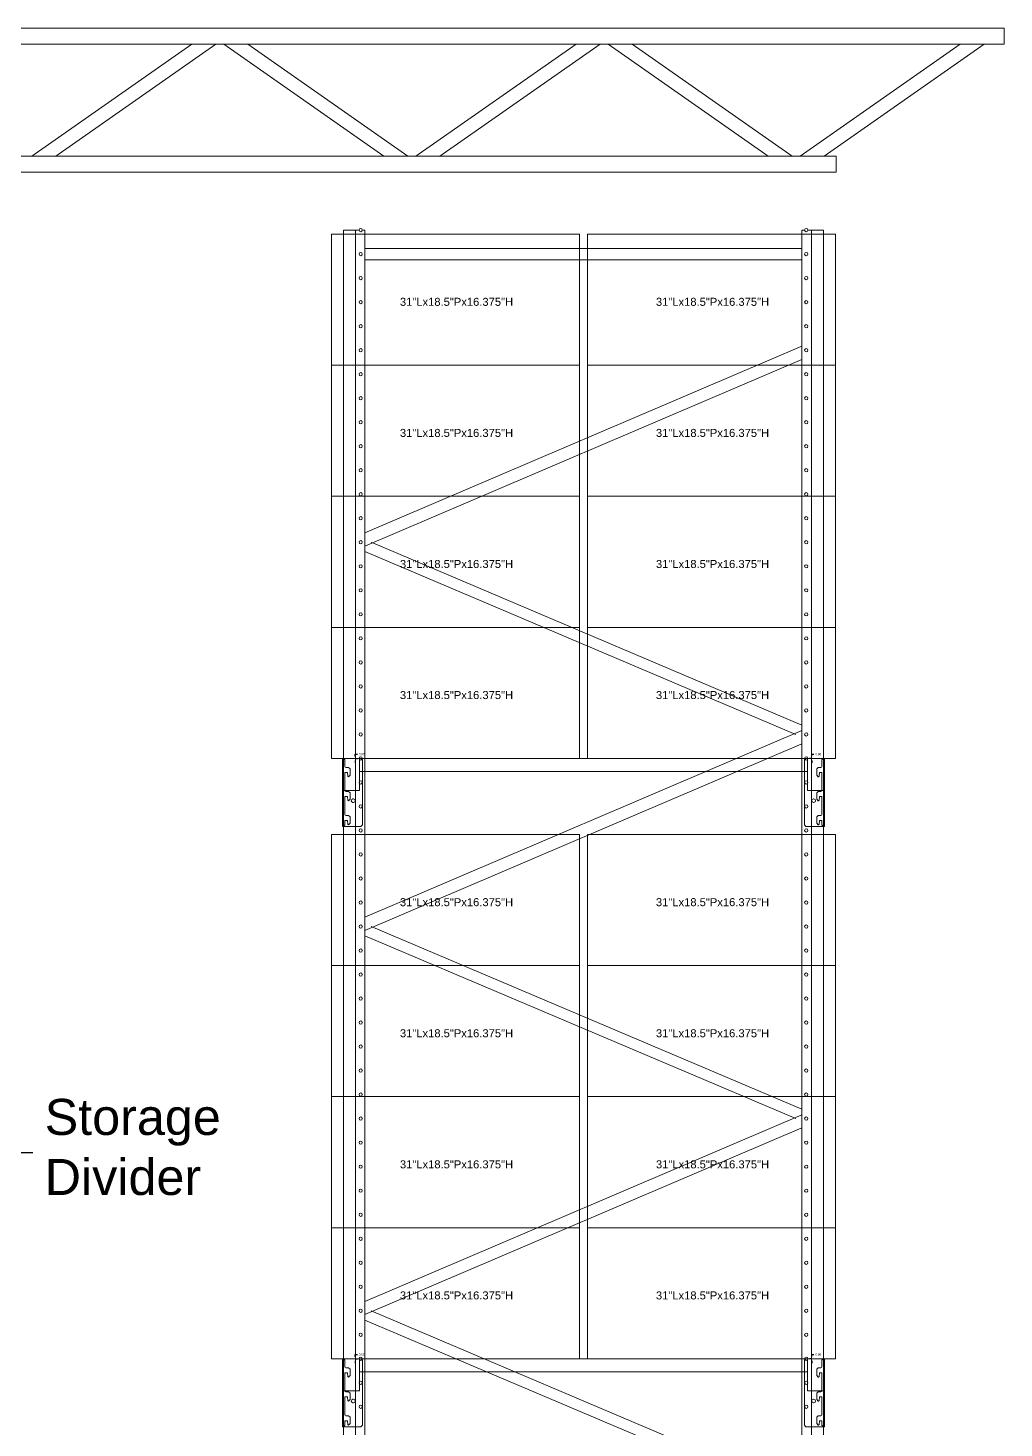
# Model space of a CAD drawing. Header units: inches. Extents: x 2743 to 10591, y -1604 to 5792.
# Drawn here: x 10453.3 to 10575.3, y 3795 to 3969.9 of the extents above; entities that cross this region are included whole.
import ezdxf

# ---------------------------------------------------------------- set-up
doc = ezdxf.new("R2010")
doc.units = ezdxf.units.IN
doc.header["$LTSCALE"] = 0.1875
doc.header["$MEASUREMENT"] = 0
doc.header["$PDMODE"] = 3
doc.header["$PDSIZE"] = 1.5
doc.linetypes.add('HIDDEN2', pattern=[0.1875, 0.125, -0.0625])
for name, color, linetype, lineweight in [('21 Note', 7, 'Continuous', 5), ('30 Batiment', 253, 'Continuous', 13), ('32 Echelle', 160, 'Continuous', 15), ('33 Poutre', 30, 'Continuous', 15), ('34 Plywood', 45, 'Continuous', 13), ('35 Steel_Deck', 252, 'Continuous', 13)]:
    doc.layers.add(name, color=color, linetype=linetype, lineweight=lineweight)
doc.styles.add('NOTE', font='', dxfattribs={"height": 4.5})
doc.styles.get("Standard").update_dxf_attribs({"font": ''})
doc.styles.get('NOTE').set_extended_font_data('SansSerif')
doc.styles.get('Standard').set_extended_font_data('Arial')
doc.dimstyles.new('DÉTAILS', dxfattribs={"dimscale": 1.5, "dimtxt": 0.18, "dimasz": 0.18, "dimexe": 0.18, "dimexo": 0.0625, "dimgap": 0.09, "dimtad": 0, "dimtih": 1, "dimtoh": 1, "dimzin": 0, "dimdsep": 46, "dimtxsty": 'Standard', "dimcen": 0.09, "dimadec": 0, "dimazin": 0, "dimtfac": 1, "dimtofl": 0, "dimtmove": 0, "dimatfit": 3, "dimfxl": 0.18, "dimtolj": 1, "dimtzin": 0, "dimarcsym": 0})

# ---------------------------------------------------------------- blocks, each defined once
blk = doc.blocks.new('*D102')
at = {"layer": '33 Poutre', "color": 0, "lineweight": -2, "transparency": 16777216}
for p, q in [((10551.18, 3878.64), (10550.98, 3878.64)), ((10551.18, 3878.64), (10550.98, 3878.64)), ((10551.25, 3878.91), (10551.25, 3879.18)), ((10551.25, 3879.18), (10551.52, 3879.18)), ((10551.25, 3878.37), (10551.25, 3878.1))]:
    blk.add_line(p, q, dxfattribs=at)
at = {"layer": '33 Poutre', "color": 0, "transparency": 16777216}
for points in [[(10551.2, 3878.91), (10551.29, 3878.91), (10551.25, 3878.64)], [(10551.2, 3878.37), (10551.29, 3878.37), (10551.25, 3878.64)]]:
    blk.add_solid(points, dxfattribs=at)
at = {"layer": 'Defpoints', "color": 0, "transparency": 16777216}
for p in [(10551.25, 3878.64), (10551.27, 3878.64), (10551.27, 3878.64)]:
    blk.add_point(p, dxfattribs=at)
at = {"layer": '33 Poutre', "color": 0, "transparency": 16777216, "insert": (10552.06, 3879.18), "char_height": 0.27, "attachment_point": 5}
blk.add_mtext('\\A1;0.00', dxfattribs=at)
blk = doc.blocks.new('*D103')
at = {"layer": '33 Poutre', "color": 0, "lineweight": -2, "transparency": 16777216}
for p, q in [((10494.18, 3878.91), (10494.18, 3879.18)), ((10494.18, 3879.18), (10494.45, 3879.18)), ((10494.18, 3878.37), (10494.18, 3878.1)), ((10494.25, 3878.64), (10494.45, 3878.64)), ((10494.25, 3878.64), (10494.45, 3878.64))]:
    blk.add_line(p, q, dxfattribs=at)
at = {"layer": '33 Poutre', "color": 0, "transparency": 16777216}
for points in [[(10494.13, 3878.91), (10494.22, 3878.91), (10494.18, 3878.64)], [(10494.13, 3878.37), (10494.22, 3878.37), (10494.18, 3878.64)]]:
    blk.add_solid(points, dxfattribs=at)
at = {"layer": 'Defpoints', "color": 0, "transparency": 16777216}
for p in [(10494.15, 3878.64), (10494.15, 3878.64), (10494.18, 3878.64)]:
    blk.add_point(p, dxfattribs=at)
at = {"layer": '33 Poutre', "color": 0, "transparency": 16777216, "insert": (10494.99, 3879.18), "char_height": 0.27, "attachment_point": 5}
blk.add_mtext('\\A1;0.00', dxfattribs=at)
blk = doc.blocks.new('*D104')
at = {"layer": '33 Poutre', "color": 0, "lineweight": -2, "transparency": 16777216}
for p, q in [((10551.25, 3803.91), (10551.25, 3804.18)), ((10551.25, 3804.18), (10551.52, 3804.18)), ((10551.18, 3803.64), (10550.98, 3803.64)), ((10551.18, 3803.64), (10550.98, 3803.64)), ((10551.25, 3803.37), (10551.25, 3803.1))]:
    blk.add_line(p, q, dxfattribs=at)
at = {"layer": '33 Poutre', "color": 0, "transparency": 16777216}
for points in [[(10551.2, 3803.91), (10551.29, 3803.91), (10551.25, 3803.64)], [(10551.2, 3803.37), (10551.29, 3803.37), (10551.25, 3803.64)]]:
    blk.add_solid(points, dxfattribs=at)
at = {"layer": 'Defpoints', "color": 0, "transparency": 16777216}
for p in [(10551.25, 3803.64), (10551.27, 3803.64), (10551.27, 3803.64)]:
    blk.add_point(p, dxfattribs=at)
at = {"layer": '33 Poutre', "color": 0, "transparency": 16777216, "insert": (10552.06, 3804.18), "char_height": 0.27, "attachment_point": 5}
blk.add_mtext('\\A1;0.00', dxfattribs=at)
blk = doc.blocks.new('*D105')
at = {"layer": '33 Poutre', "color": 0, "lineweight": -2, "transparency": 16777216}
for p, q in [((10494.18, 3803.91), (10494.18, 3804.18)), ((10494.18, 3804.18), (10494.45, 3804.18)), ((10494.18, 3803.37), (10494.18, 3803.1)), ((10494.25, 3803.64), (10494.45, 3803.64)), ((10494.25, 3803.64), (10494.45, 3803.64))]:
    blk.add_line(p, q, dxfattribs=at)
at = {"layer": '33 Poutre', "color": 0, "transparency": 16777216}
for points in [[(10494.13, 3803.91), (10494.22, 3803.91), (10494.18, 3803.64)], [(10494.13, 3803.37), (10494.22, 3803.37), (10494.18, 3803.64)]]:
    blk.add_solid(points, dxfattribs=at)
at = {"layer": 'Defpoints', "color": 0, "transparency": 16777216}
for p in [(10494.15, 3803.64), (10494.15, 3803.64), (10494.18, 3803.64)]:
    blk.add_point(p, dxfattribs=at)
at = {"layer": '33 Poutre', "color": 0, "transparency": 16777216, "insert": (10494.99, 3804.18), "char_height": 0.27, "attachment_point": 5}
blk.add_mtext('\\A1;0.00', dxfattribs=at)

msp = doc.modelspace()

# ---------------------------------------------------------------- linework, layer by layer
at = {"layer": '21 Note', "lineweight": -2}
msp.add_line((10450.87019, 3829.41663), (10453.87019, 3829.41663), dxfattribs=at)
at = {"layer": '30 Batiment'}
for p, q in [((10235.28251, 3969.89254), (10575.28251, 3969.89254)), ((10575.28251, 3967.89254), (10575.28251, 3969.89254)), ((10235.28251, 3967.89254), (10575.28251, 3967.89254)), ((10473.78251, 3967.89254), (10453.78251, 3953.89254)), ((10476.78251, 3967.89254), (10456.78251, 3953.89254)), ((10477.78251, 3967.89254), (10497.78251, 3953.89254)), ((10480.78251, 3967.89254), (10500.78251, 3953.89254)), ((10521.78251, 3967.89254), (10501.78251, 3953.89254)), ((10524.78251, 3967.89254), (10504.78251, 3953.89254)), ((10525.78251, 3967.89254), (10545.78251, 3953.89254)), ((10528.78251, 3967.89254), (10548.78251, 3953.89254)), ((10569.78251, 3967.89254), (10549.78251, 3953.89254)), ((10572.78251, 3967.89254), (10552.78251, 3953.89254)), ((10256.28251, 3953.89254), (10554.28251, 3953.89254)), ((10554.28251, 3953.89254), (10554.28251, 3951.89254)), ((10256.28251, 3951.89254), (10554.28251, 3951.89254))]:
    msp.add_line(p, q, dxfattribs=at)
at = {"layer": '32 Echelle'}
for p, q in [((10492.71234, 3704.64254), (10492.71234, 3944.64254)), ((10494.66234, 3944.64254), (10492.71234, 3944.64254)), ((10494.21234, 3704.64254), (10494.21234, 3944.64254)), ((10495.40234, 3944.64254), (10495.07234, 3944.64254)), ((10495.40234, 3704.64254), (10495.40234, 3944.64254)), ((10550.02234, 3944.64254), (10550.35234, 3944.64254)), ((10550.02234, 3704.64254), (10550.02234, 3944.64254)), ((10550.76234, 3944.64254), (10552.71234, 3944.64254)), ((10551.21234, 3704.64254), (10551.21234, 3944.64254)), ((10552.71234, 3704.64254), (10552.71234, 3944.64254)), ((10550.02234, 3942.33754), (10495.40234, 3942.33754)), ((10495.40234, 3940.94754), (10550.02234, 3940.94754)), ((10550.02234, 3930.12581), (10495.40234, 3906.80716)), ((10495.40234, 3905.15928), (10550.02234, 3928.47793)), ((10550.02234, 3882.80716), (10496.16127, 3905.64254)), ((10495.40234, 3904.47793), (10549.26341, 3881.64254)), ((10550.02234, 3882.12581), (10495.40234, 3858.80716)), ((10495.40234, 3857.15928), (10550.02234, 3880.47793)), ((10550.02234, 3834.80716), (10496.16127, 3857.64254)), ((10495.40234, 3856.47793), (10549.26341, 3833.64254)), ((10550.02234, 3834.12581), (10495.40234, 3810.80716)), ((10495.40234, 3809.15928), (10550.02234, 3832.47793)), ((10550.02234, 3786.80716), (10496.16127, 3809.64254)), ((10495.40234, 3808.47793), (10549.26341, 3785.64254))]:
    msp.add_line(p, q, dxfattribs=at)
for centre in [(10494.86734, 3944.64254), (10550.55734, 3944.64254), (10494.86734, 3941.64254), (10550.55734, 3941.64254), (10494.86734, 3938.64254), (10550.55734, 3938.64254), (10494.86734, 3935.64254), (10550.55734, 3935.64254), (10494.86734, 3932.64254), (10550.55734, 3932.64254), (10494.86734, 3929.64254), (10550.55734, 3929.64254), (10494.86734, 3926.64254), (10550.55734, 3926.64254), (10494.86734, 3923.64254), (10550.55734, 3923.64254), (10494.86734, 3920.64254), (10550.55734, 3920.64254), (10494.86734, 3917.64254), (10550.55734, 3917.64254), (10494.86734, 3914.64254), (10550.55734, 3914.64254), (10494.86734, 3911.64254), (10550.55734, 3911.64254), (10494.86734, 3908.64254), (10550.55734, 3908.64254), (10494.86734, 3905.64254), (10550.55734, 3905.64254), (10494.86734, 3902.64254), (10550.55734, 3902.64254), (10494.86734, 3899.64254), (10550.55734, 3899.64254), (10494.86734, 3896.64254), (10550.55734, 3896.64254), (10494.86734, 3893.64254), (10550.55734, 3893.64254), (10494.86734, 3890.64254), (10550.55734, 3890.64254), (10494.86734, 3887.64254), (10550.55734, 3887.64254), (10494.86734, 3884.64254), (10550.55734, 3884.64254), (10494.86734, 3881.64254), (10550.55734, 3881.64254), (10494.86734, 3878.64254), (10550.55734, 3878.64254), (10494.86734, 3875.64254), (10550.55734, 3875.64254), (10494.86734, 3872.64254), (10550.55734, 3872.64254), (10494.86734, 3869.64254), (10550.55734, 3869.64254), (10494.86734, 3866.64254), (10550.55734, 3866.64254), (10494.86734, 3863.64254), (10550.55734, 3863.64254), (10494.86734, 3860.64254), (10550.55734, 3860.64254), (10494.86734, 3857.64254), (10550.55734, 3857.64254), (10494.86734, 3854.64254), (10550.55734, 3854.64254), (10494.86734, 3851.64254), (10550.55734, 3851.64254), (10494.86734, 3848.64254), (10550.55734, 3848.64254), (10494.86734, 3845.64254), (10550.55734, 3845.64254), (10494.86734, 3842.64254), (10550.55734, 3842.64254), (10494.86734, 3839.64254), (10550.55734, 3839.64254), (10494.86734, 3836.64254), (10550.55734, 3836.64254), (10494.86734, 3833.64254), (10550.55734, 3833.64254), (10494.86734, 3830.64254), (10550.55734, 3830.64254), (10494.86734, 3827.64254), (10550.55734, 3827.64254), (10494.86734, 3824.64254), (10550.55734, 3824.64254), (10494.86734, 3821.64254), (10550.55734, 3821.64254), (10494.86734, 3818.64254), (10550.55734, 3818.64254), (10494.86734, 3815.64254), (10550.55734, 3815.64254), (10494.86734, 3812.64254), (10550.55734, 3812.64254), (10494.86734, 3809.64254), (10550.55734, 3809.64254), (10494.86734, 3806.64254), (10550.55734, 3806.64254), (10494.86734, 3803.64254), (10550.55734, 3803.64254), (10494.86734, 3800.64254), (10550.55734, 3800.64254), (10494.86734, 3797.64254), (10550.55734, 3797.64254)]:
    msp.add_circle(centre, 0.205, dxfattribs=at)
for centre in [(10494.86734, 3944.64254), (10550.55734, 3944.64254)]:
    msp.add_arc(centre, 0.205, 180, 0, dxfattribs=at)
at = {"layer": '33 Poutre'}
for p, q in [((10492.59334, 3878.64254), (10494.90584, 3878.64254)), ((10492.59334, 3870.14254), (10492.59334, 3878.64254)), ((10494.71234, 3878.64254), (10492.71234, 3878.64254)), ((10492.71234, 3878.64254), (10492.71234, 3874.64254)), ((10492.90584, 3878.45504), (10492.71834, 3878.64254)), ((10492.90584, 3877.64254), (10492.90584, 3878.45504)), ((10493.03084, 3877.51754), (10493.35584, 3877.51754)), ((10493.54334, 3877.33004), (10493.35584, 3877.51754)), ((10494.71234, 3874.64254), (10494.71234, 3878.64254)), ((10495.09334, 3878.45504), (10494.90584, 3878.64254)), ((10495.09334, 3870.33004), (10495.09334, 3878.45504)), ((10550.33134, 3878.45504), (10550.51884, 3878.64254)), ((10550.33134, 3870.33004), (10550.33134, 3878.45504)), ((10552.83134, 3878.64254), (10550.51884, 3878.64254)), ((10550.71234, 3878.64254), (10552.71234, 3878.64254)), ((10550.71234, 3874.64254), (10550.71234, 3878.64254)), ((10551.88134, 3877.33004), (10552.06884, 3877.51754)), ((10552.39384, 3877.51754), (10552.06884, 3877.51754)), ((10552.51884, 3878.45504), (10552.70634, 3878.64254)), ((10552.51884, 3877.64254), (10552.51884, 3878.45504)), ((10552.71234, 3878.64254), (10552.71234, 3874.64254)), ((10552.83134, 3870.14254), (10552.83134, 3878.64254)), ((10492.90584, 3874.64254), (10492.90584, 3876.86129)), ((10492.93709, 3876.89254), (10493.17459, 3876.89254)), ((10493.20567, 3876.86456), (10493.25013, 3876.4415)), ((10493.34337, 3876.35754), (10493.35584, 3876.35754)), ((10493.54334, 3876.54504), (10493.35584, 3876.35754)), ((10493.54334, 3876.54504), (10493.54334, 3877.33004)), ((10551.88134, 3876.54504), (10551.88134, 3877.33004)), ((10551.88134, 3876.54504), (10552.06884, 3876.35754)), ((10552.08131, 3876.35754), (10552.06884, 3876.35754)), ((10552.21901, 3876.86456), (10552.17455, 3876.4415)), ((10552.48759, 3876.89254), (10552.25009, 3876.89254)), ((10552.51884, 3874.64254), (10552.51884, 3876.86129)), ((10492.71234, 3874.64254), (10494.71234, 3874.64254)), ((10493.03084, 3874.51754), (10493.35584, 3874.51754)), ((10493.54334, 3874.33004), (10493.35584, 3874.51754)), ((10493.54334, 3873.54504), (10493.54334, 3874.33004)), ((10552.71234, 3874.64254), (10550.71234, 3874.64254)), ((10551.88134, 3874.33004), (10552.06884, 3874.51754)), ((10551.88134, 3873.54504), (10551.88134, 3874.33004)), ((10552.39384, 3874.51754), (10552.06884, 3874.51754)), ((10492.90584, 3871.64254), (10492.90584, 3873.86129)), ((10492.93709, 3873.89254), (10493.17459, 3873.89254)), ((10493.20567, 3873.86456), (10493.25013, 3873.4415)), ((10493.34337, 3873.35754), (10493.35584, 3873.35754)), ((10493.54334, 3873.54504), (10493.35584, 3873.35754)), ((10493.68834, 3873.35973), (10493.68834, 3873.35973)), ((10493.96959, 3873.57848), (10493.90709, 3873.57848)), ((10493.96959, 3873.14098), (10493.90709, 3873.14098)), ((10494.18834, 3873.35973), (10494.18834, 3873.35973)), ((10551.23634, 3873.35973), (10551.23634, 3873.35973)), ((10551.45509, 3873.57848), (10551.51759, 3873.57848)), ((10551.45509, 3873.14098), (10551.51759, 3873.14098)), ((10551.73634, 3873.35973), (10551.73634, 3873.35973)), ((10551.88134, 3873.54504), (10552.06884, 3873.35754)), ((10552.08131, 3873.35754), (10552.06884, 3873.35754)), ((10552.21901, 3873.86456), (10552.17455, 3873.4415)), ((10552.48759, 3873.89254), (10552.25009, 3873.89254)), ((10552.51884, 3871.64254), (10552.51884, 3873.86129)), ((10492.90584, 3870.33004), (10492.90584, 3870.86129)), ((10492.93709, 3870.89254), (10493.17459, 3870.89254)), ((10493.03084, 3871.51754), (10493.35584, 3871.51754)), ((10493.20567, 3870.86456), (10493.25013, 3870.4415)), ((10493.54334, 3871.33004), (10493.35584, 3871.51754)), ((10493.54334, 3870.54504), (10493.35584, 3870.35754)), ((10493.54334, 3870.54504), (10493.54334, 3871.33004)), ((10551.88134, 3871.33004), (10552.06884, 3871.51754)), ((10551.88134, 3870.54504), (10551.88134, 3871.33004)), ((10551.88134, 3870.54504), (10552.06884, 3870.35754)), ((10552.39384, 3871.51754), (10552.06884, 3871.51754)), ((10552.21901, 3870.86456), (10552.17455, 3870.4415)), ((10552.48759, 3870.89254), (10552.25009, 3870.89254)), ((10552.51884, 3870.33004), (10552.51884, 3870.86129)), ((10492.59334, 3870.14254), (10494.90584, 3870.14254)), ((10492.90584, 3870.33004), (10492.71834, 3870.14254)), ((10493.34337, 3870.35754), (10493.35584, 3870.35754)), ((10494.90584, 3870.14254), (10495.09334, 3870.33004)), ((10550.51884, 3870.14254), (10550.33134, 3870.33004)), ((10552.83134, 3870.14254), (10550.51884, 3870.14254)), ((10552.08131, 3870.35754), (10552.06884, 3870.35754)), ((10552.51884, 3870.33004), (10552.70634, 3870.14254)), ((10492.59334, 3803.64254), (10494.90584, 3803.64254)), ((10492.59334, 3795.14254), (10492.59334, 3803.64254)), ((10494.71234, 3803.64254), (10492.71234, 3803.64254)), ((10492.71234, 3803.64254), (10492.71234, 3799.64254)), ((10492.90584, 3803.45504), (10492.71834, 3803.64254)), ((10492.90584, 3802.64254), (10492.90584, 3803.45504)), ((10493.03084, 3802.51754), (10493.35584, 3802.51754)), ((10493.54334, 3802.33004), (10493.35584, 3802.51754)), ((10493.54334, 3801.54504), (10493.54334, 3802.33004)), ((10494.71234, 3799.64254), (10494.71234, 3803.64254)), ((10495.09334, 3803.45504), (10494.90584, 3803.64254)), ((10495.09334, 3795.33004), (10495.09334, 3803.45504)), ((10550.33134, 3803.45504), (10550.51884, 3803.64254)), ((10550.33134, 3795.33004), (10550.33134, 3803.45504)), ((10552.83134, 3803.64254), (10550.51884, 3803.64254)), ((10550.71234, 3803.64254), (10552.71234, 3803.64254)), ((10550.71234, 3799.64254), (10550.71234, 3803.64254)), ((10551.88134, 3802.33004), (10552.06884, 3802.51754)), ((10551.88134, 3801.54504), (10551.88134, 3802.33004)), ((10552.39384, 3802.51754), (10552.06884, 3802.51754)), ((10552.51884, 3803.45504), (10552.70634, 3803.64254)), ((10552.51884, 3802.64254), (10552.51884, 3803.45504)), ((10552.71234, 3803.64254), (10552.71234, 3799.64254)), ((10552.83134, 3795.14254), (10552.83134, 3803.64254)), ((10492.90584, 3799.64254), (10492.90584, 3801.86129)), ((10492.93709, 3801.89254), (10493.17459, 3801.89254)), ((10493.20567, 3801.86456), (10493.25013, 3801.4415)), ((10493.34337, 3801.35754), (10493.35584, 3801.35754)), ((10493.54334, 3801.54504), (10493.35584, 3801.35754)), ((10551.88134, 3801.54504), (10552.06884, 3801.35754)), ((10552.08131, 3801.35754), (10552.06884, 3801.35754)), ((10552.21901, 3801.86456), (10552.17455, 3801.4415)), ((10552.48759, 3801.89254), (10552.25009, 3801.89254)), ((10552.51884, 3799.64254), (10552.51884, 3801.86129)), ((10492.71234, 3799.64254), (10494.71234, 3799.64254)), ((10492.90584, 3796.64254), (10492.90584, 3798.86129)), ((10492.93709, 3798.89254), (10493.17459, 3798.89254)), ((10493.03084, 3799.51754), (10493.35584, 3799.51754)), ((10493.20567, 3798.86456), (10493.25013, 3798.4415)), ((10493.54334, 3799.33004), (10493.35584, 3799.51754)), ((10493.54334, 3798.54504), (10493.54334, 3799.33004)), ((10552.71234, 3799.64254), (10550.71234, 3799.64254)), ((10551.88134, 3799.33004), (10552.06884, 3799.51754)), ((10551.88134, 3798.54504), (10551.88134, 3799.33004)), ((10552.39384, 3799.51754), (10552.06884, 3799.51754)), ((10552.21901, 3798.86456), (10552.17455, 3798.4415)), ((10552.48759, 3798.89254), (10552.25009, 3798.89254)), ((10552.51884, 3796.64254), (10552.51884, 3798.86129)), ((10493.34337, 3798.35754), (10493.35584, 3798.35754)), ((10493.54334, 3798.54504), (10493.35584, 3798.35754)), ((10493.68834, 3798.35973), (10493.68834, 3798.35973)), ((10493.96959, 3798.57848), (10493.90709, 3798.57848)), ((10493.96959, 3798.14098), (10493.90709, 3798.14098)), ((10494.18834, 3798.35973), (10494.18834, 3798.35973)), ((10551.23634, 3798.35973), (10551.23634, 3798.35973)), ((10551.45509, 3798.57848), (10551.51759, 3798.57848)), ((10551.45509, 3798.14098), (10551.51759, 3798.14098)), ((10551.73634, 3798.35973), (10551.73634, 3798.35973)), ((10551.88134, 3798.54504), (10552.06884, 3798.35754)), ((10552.08131, 3798.35754), (10552.06884, 3798.35754)), ((10492.90584, 3795.33004), (10492.71834, 3795.14254)), ((10492.90584, 3795.33004), (10492.90584, 3795.86129)), ((10492.93709, 3795.89254), (10493.17459, 3795.89254)), ((10493.03084, 3796.51754), (10493.35584, 3796.51754)), ((10493.20567, 3795.86456), (10493.25013, 3795.4415)), ((10493.34337, 3795.35754), (10493.35584, 3795.35754)), ((10493.54334, 3796.33004), (10493.35584, 3796.51754)), ((10493.54334, 3795.54504), (10493.35584, 3795.35754)), ((10493.54334, 3795.54504), (10493.54334, 3796.33004)), ((10494.90584, 3795.14254), (10495.09334, 3795.33004)), ((10550.51884, 3795.14254), (10550.33134, 3795.33004)), ((10551.88134, 3796.33004), (10552.06884, 3796.51754)), ((10551.88134, 3795.54504), (10551.88134, 3796.33004)), ((10551.88134, 3795.54504), (10552.06884, 3795.35754)), ((10552.39384, 3796.51754), (10552.06884, 3796.51754)), ((10552.08131, 3795.35754), (10552.06884, 3795.35754)), ((10552.21901, 3795.86456), (10552.17455, 3795.4415)), ((10552.48759, 3795.89254), (10552.25009, 3795.89254)), ((10552.51884, 3795.33004), (10552.51884, 3795.86129)), ((10552.51884, 3795.33004), (10552.70634, 3795.14254)), ((10492.59334, 3795.14254), (10494.90584, 3795.14254)), ((10552.83134, 3795.14254), (10550.51884, 3795.14254))]:
    msp.add_line(p, q, dxfattribs=at)
at = {"layer": '33 Poutre', "linetype": 'HIDDEN2', "ltscale": 3}
for p, q in [((10492.71234, 3870.14254), (10492.71234, 3878.64254)), ((10552.71234, 3870.14254), (10552.71234, 3878.64254)), ((10492.71234, 3795.14254), (10492.71234, 3803.64254)), ((10552.71234, 3795.14254), (10552.71234, 3803.64254))]:
    msp.add_line(p, q, dxfattribs=at)
at = {"layer": '33 Poutre'}
for centre, radius, start, end in [((10493.03084, 3877.64254), 0.125, 180, 270), ((10552.39384, 3877.64254), 0.125, 270, 0), ((10492.93709, 3876.86129), 0.03125, 90, 180), ((10492.93709, 3876.86129), 0.03125, 90, 180), ((10493.17459, 3876.86129), 0.03125, 6, 90), ((10493.34337, 3876.45129), 0.09375, 186, 270), ((10552.08131, 3876.45129), 0.09375, 270, 354), ((10552.25009, 3876.86129), 0.03125, 90, 174), ((10552.48759, 3876.86129), 0.03125, 0, 90), ((10552.48759, 3876.86129), 0.03125, 0, 90), ((10493.03084, 3874.64254), 0.125, 180, 270), ((10552.39384, 3874.64254), 0.125, 270, 0), ((10492.93709, 3873.86164), 0.03125, 90, 180), ((10492.93709, 3873.86129), 0.03125, 90, 180), ((10493.17459, 3873.86129), 0.03125, 6, 90), ((10493.34337, 3873.45129), 0.09375, 186, 270), ((10493.90709, 3873.35973), 0.21875, 90, 180), ((10493.90709, 3873.35973), 0.21875, 180, 270), ((10493.96959, 3873.35973), 0.21875, 270, 90), ((10551.45509, 3873.35973), 0.21875, 90, 270), ((10551.51759, 3873.35973), 0.21875, 0, 90), ((10551.51759, 3873.35973), 0.21875, 270, 0), ((10552.08131, 3873.45129), 0.09375, 270, 354), ((10552.25009, 3873.86129), 0.03125, 90, 174), ((10552.48759, 3873.86164), 0.03125, 0, 90), ((10552.48759, 3873.86129), 0.03125, 0, 90), ((10493.03084, 3871.64254), 0.125, 180, 270), ((10492.93709, 3870.86129), 0.03125, 90, 180), ((10493.17459, 3870.86129), 0.03125, 6, 90), ((10552.25009, 3870.86129), 0.03125, 90, 174), ((10552.39384, 3871.64254), 0.125, 270, 0), ((10552.48759, 3870.86129), 0.03125, 0, 90), ((10493.34337, 3870.45129), 0.09375, 186, 270), ((10552.08131, 3870.45129), 0.09375, 270, 354), ((10493.03084, 3802.64254), 0.125, 180, 270), ((10552.39384, 3802.64254), 0.125, 270, 0), ((10492.93709, 3801.86129), 0.03125, 90, 180), ((10492.93709, 3801.86129), 0.03125, 90, 180), ((10493.17459, 3801.86129), 0.03125, 6, 90), ((10493.34337, 3801.45129), 0.09375, 186, 270), ((10552.08131, 3801.45129), 0.09375, 270, 354), ((10552.25009, 3801.86129), 0.03125, 90, 174), ((10552.48759, 3801.86129), 0.03125, 0, 90), ((10552.48759, 3801.86129), 0.03125, 0, 90), ((10493.03084, 3799.64254), 0.125, 180, 270), ((10492.93709, 3798.86164), 0.03125, 90, 180), ((10492.93709, 3798.86129), 0.03125, 90, 180), ((10493.17459, 3798.86129), 0.03125, 6, 90), ((10552.25009, 3798.86129), 0.03125, 90, 174), ((10552.39384, 3799.64254), 0.125, 270, 0), ((10552.48759, 3798.86164), 0.03125, 0, 90), ((10552.48759, 3798.86129), 0.03125, 0, 90), ((10493.34337, 3798.45129), 0.09375, 186, 270), ((10493.90709, 3798.35973), 0.21875, 90, 180), ((10493.90709, 3798.35973), 0.21875, 180, 270), ((10493.96959, 3798.35973), 0.21875, 270, 90), ((10551.45509, 3798.35973), 0.21875, 90, 270), ((10551.51759, 3798.35973), 0.21875, 0, 90), ((10551.51759, 3798.35973), 0.21875, 270, 0), ((10552.08131, 3798.45129), 0.09375, 270, 354), ((10493.03084, 3796.64254), 0.125, 180, 270), ((10492.93709, 3795.86129), 0.03125, 90, 180), ((10493.17459, 3795.86129), 0.03125, 6, 90), ((10493.34337, 3795.45129), 0.09375, 186, 270), ((10552.08131, 3795.45129), 0.09375, 270, 354), ((10552.25009, 3795.86129), 0.03125, 90, 174), ((10552.39384, 3796.64254), 0.125, 270, 0), ((10552.48759, 3795.86129), 0.03125, 0, 90)]:
    msp.add_arc(centre, radius, start, end, dxfattribs=at)
at = {"layer": '34 Plywood'}
for p, q in [((10522.21234, 3944.14254), (10491.21234, 3944.14254)), ((10491.21234, 3944.14254), (10491.21234, 3927.76754)), ((10522.21234, 3927.76754), (10522.21234, 3944.14254)), ((10554.21234, 3944.14254), (10523.21234, 3944.14254)), ((10523.21234, 3944.14254), (10523.21234, 3927.76754)), ((10554.21234, 3927.76754), (10554.21234, 3944.14254)), ((10522.21234, 3927.76754), (10491.21234, 3927.76754)), ((10491.21234, 3927.76754), (10491.21234, 3911.39254)), ((10491.21234, 3927.76754), (10522.21234, 3927.76754)), ((10522.21234, 3911.39254), (10522.21234, 3927.76754)), ((10554.21234, 3927.76754), (10523.21234, 3927.76754)), ((10523.21234, 3927.76754), (10523.21234, 3911.39254)), ((10523.21234, 3927.76754), (10554.21234, 3927.76754)), ((10554.21234, 3911.39254), (10554.21234, 3927.76754)), ((10522.21234, 3911.39254), (10491.21234, 3911.39254)), ((10491.21234, 3911.39254), (10491.21234, 3895.01754)), ((10491.21234, 3911.39254), (10522.21234, 3911.39254)), ((10522.21234, 3895.01754), (10522.21234, 3911.39254)), ((10554.21234, 3911.39254), (10523.21234, 3911.39254)), ((10523.21234, 3911.39254), (10523.21234, 3895.01754)), ((10523.21234, 3911.39254), (10554.21234, 3911.39254)), ((10554.21234, 3895.01754), (10554.21234, 3911.39254)), ((10522.21234, 3895.01754), (10491.21234, 3895.01754)), ((10491.21234, 3895.01754), (10491.21234, 3878.64254)), ((10491.21234, 3895.01754), (10522.21234, 3895.01754)), ((10522.21234, 3878.64254), (10522.21234, 3895.01754)), ((10554.21234, 3895.01754), (10523.21234, 3895.01754)), ((10523.21234, 3895.01754), (10523.21234, 3878.64254)), ((10523.21234, 3895.01754), (10554.21234, 3895.01754)), ((10554.21234, 3878.64254), (10554.21234, 3895.01754)), ((10491.21234, 3878.64254), (10522.21234, 3878.64254)), ((10523.21234, 3878.64254), (10554.21234, 3878.64254)), ((10522.21234, 3869.14254), (10491.21234, 3869.14254)), ((10491.21234, 3869.14254), (10491.21234, 3852.76754)), ((10522.21234, 3852.76754), (10522.21234, 3869.14254)), ((10554.21234, 3869.14254), (10523.21234, 3869.14254)), ((10523.21234, 3869.14254), (10523.21234, 3852.76754)), ((10554.21234, 3852.76754), (10554.21234, 3869.14254)), ((10522.21234, 3852.76754), (10491.21234, 3852.76754)), ((10491.21234, 3852.76754), (10491.21234, 3836.39254)), ((10491.21234, 3852.76754), (10522.21234, 3852.76754)), ((10522.21234, 3836.39254), (10522.21234, 3852.76754)), ((10554.21234, 3852.76754), (10523.21234, 3852.76754)), ((10523.21234, 3852.76754), (10523.21234, 3836.39254)), ((10523.21234, 3852.76754), (10554.21234, 3852.76754)), ((10554.21234, 3836.39254), (10554.21234, 3852.76754)), ((10522.21234, 3836.39254), (10491.21234, 3836.39254)), ((10491.21234, 3836.39254), (10491.21234, 3820.01754)), ((10491.21234, 3836.39254), (10522.21234, 3836.39254)), ((10522.21234, 3820.01754), (10522.21234, 3836.39254)), ((10554.21234, 3836.39254), (10523.21234, 3836.39254)), ((10523.21234, 3836.39254), (10523.21234, 3820.01754)), ((10523.21234, 3836.39254), (10554.21234, 3836.39254)), ((10554.21234, 3820.01754), (10554.21234, 3836.39254)), ((10522.21234, 3820.01754), (10491.21234, 3820.01754)), ((10491.21234, 3820.01754), (10491.21234, 3803.64254)), ((10491.21234, 3820.01754), (10522.21234, 3820.01754)), ((10522.21234, 3803.64254), (10522.21234, 3820.01754)), ((10554.21234, 3820.01754), (10523.21234, 3820.01754)), ((10523.21234, 3820.01754), (10523.21234, 3803.64254)), ((10523.21234, 3820.01754), (10554.21234, 3820.01754)), ((10554.21234, 3803.64254), (10554.21234, 3820.01754)), ((10491.21234, 3803.64254), (10522.21234, 3803.64254)), ((10523.21234, 3803.64254), (10554.21234, 3803.64254))]:
    msp.add_line(p, q, dxfattribs=at)
at = {"layer": '35 Steel_Deck'}
for p, q in [((10494.71234, 3878.64254), (10550.71234, 3878.64254)), ((10494.71234, 3877.01754), (10494.71234, 3878.64254)), ((10550.71234, 3878.64254), (10550.71234, 3877.01754)), ((10550.71234, 3877.01754), (10494.71234, 3877.01754)), ((10494.71234, 3803.64254), (10550.71234, 3803.64254)), ((10494.71234, 3802.01754), (10494.71234, 3803.64254)), ((10550.71234, 3803.64254), (10550.71234, 3802.01754)), ((10550.71234, 3802.01754), (10494.71234, 3802.01754))]:
    msp.add_line(p, q, dxfattribs=at)

# ---------------------------------------------------------------- texts
at = {"layer": '21 Note', "insert": (10455.37019, 3836.10799), "char_height": 4.5, "attachment_point": 1, "style": 'NOTE'}
msp.add_mtext('Storage \\PDivider', dxfattribs=at)
at = {"layer": '34 Plywood', "char_height": 1, "attachment_point": 1, "style": 'NOTE'}
for insert in [(10499.7724, 3936.18437), (10531.7724, 3936.18437), (10499.7724, 3919.80937), (10531.7724, 3919.80937), (10499.7724, 3903.43437), (10531.7724, 3903.43437), (10499.7724, 3887.05937), (10531.7724, 3887.05937), (10499.7724, 3861.18437), (10531.7724, 3861.18437), (10499.7724, 3844.80937), (10531.7724, 3844.80937), (10499.7724, 3828.43437), (10531.7724, 3828.43437), (10499.7724, 3812.05937), (10531.7724, 3812.05937)]:
    msp.add_mtext_dynamic_manual_height_columns('31"Lx18.5"Px16.375"H', width=10.4862205, gutter_width=22.5, heights=[0], dxfattribs=dict(at, insert=insert))

# ---------------------------------------------------------------- dimensions: what is measured, and where the dimension line sits
at = {"layer": '33 Poutre'}
for base, p1, p2, picture, middle in [((10494.1772551451, 3878.6425447311), (10494.1522694399, 3878.6425447311), (10494.1522694399, 3878.6425447311), '*D103', (10494.9936837166, 3879.1825447311)), ((10551.2474245946, 3878.6425447311), (10551.2724102998, 3878.6425447311), (10551.2724102998, 3878.6425447311), '*D102', (10552.063853166, 3879.1825447311)), ((10494.1772551451, 3803.6425447311), (10494.1522694399, 3803.6425447311), (10494.1522694399, 3803.6425447311), '*D105', (10494.9936837166, 3804.1825447311)), ((10551.2474245946, 3803.6425447311), (10551.2724102998, 3803.6425447311), (10551.2724102998, 3803.6425447311), '*D104', (10552.063853166, 3804.1825447311))]:
    dim = msp.add_linear_dim(base=base, p1=p1, p2=p2, angle=90, dimstyle='DÉTAILS', dxfattribs=at)
    dim.commit()
    dim.dimension.update_dxf_attribs({"geometry": picture, "text_midpoint": middle})

doc.saveas('drawing.dxf')
